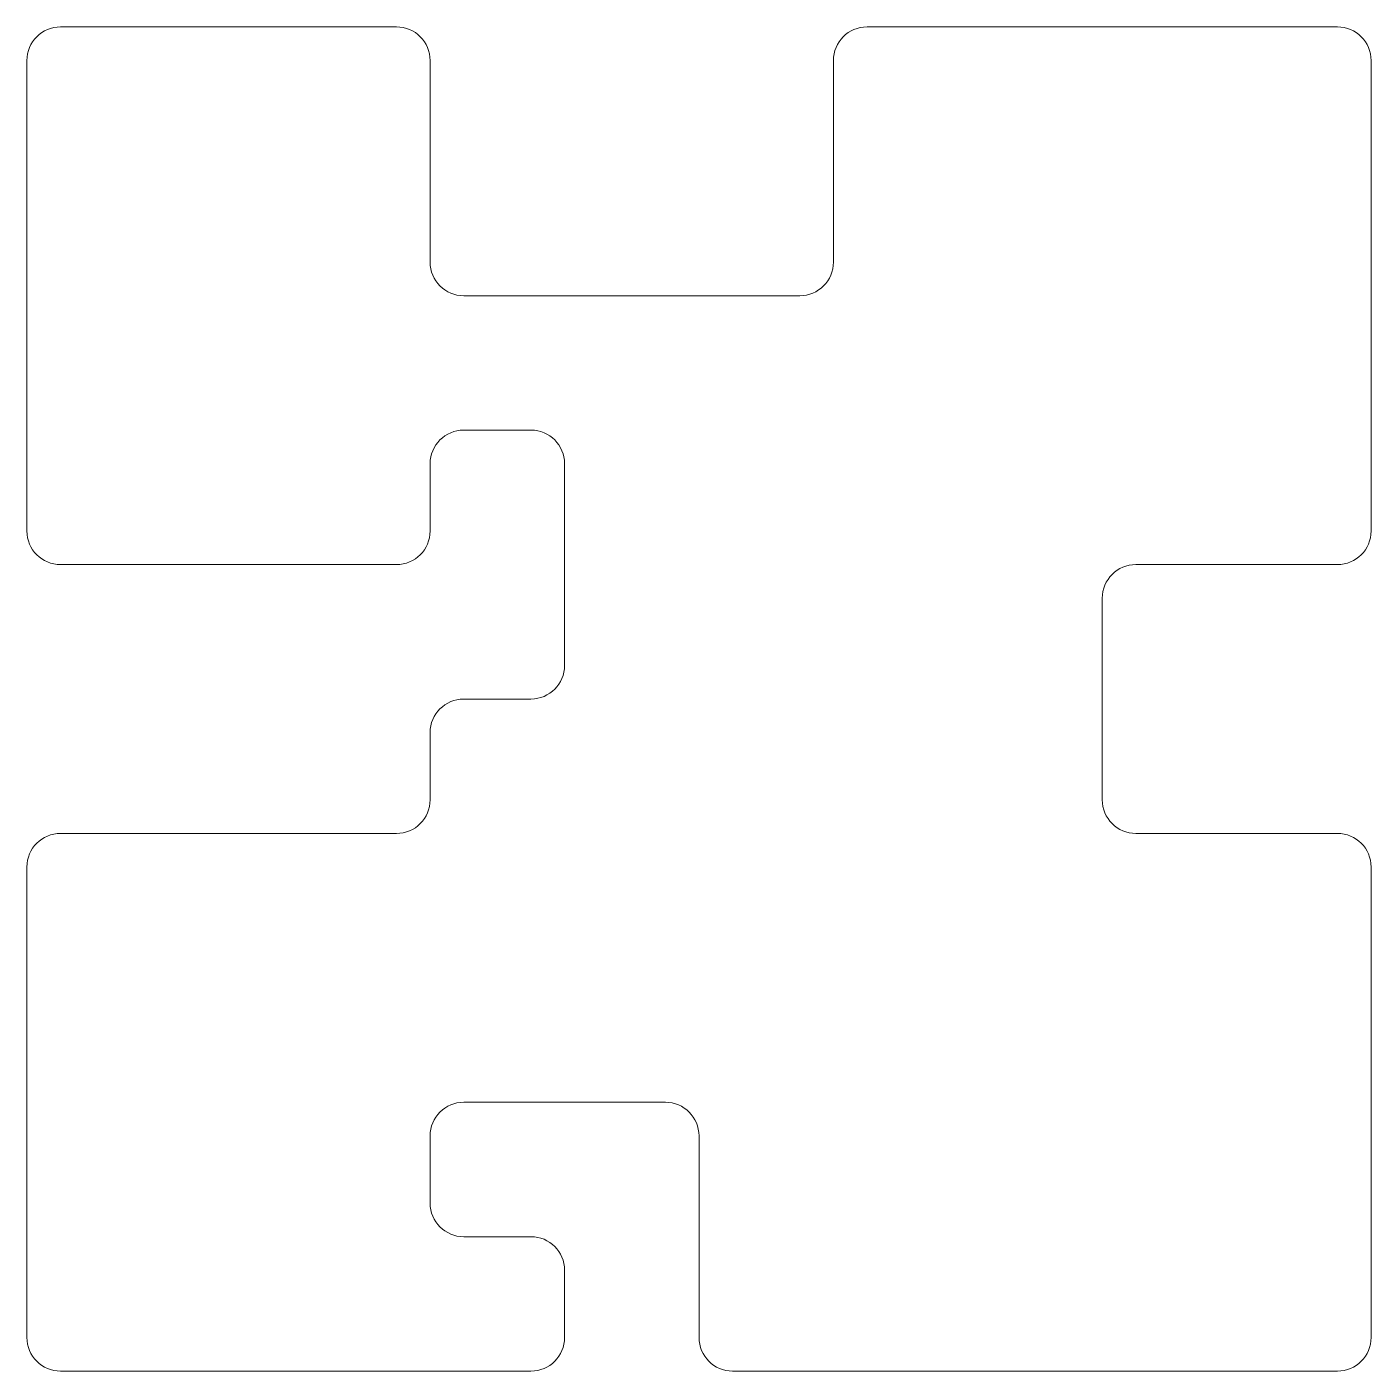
# Model space of a CAD drawing. Header units: inches. Extents: x 0 to 10, y 0 to 10.
import ezdxf

# ---------------------------------------------------------------- set-up
doc = ezdxf.new("R2010")
doc.units = ezdxf.units.IN
doc.layers.get('0').update_dxf_attribs({"linetype": 'CONTINUOUS', "lineweight": 0})

msp = doc.modelspace()

# ---------------------------------------------------------------- linework, layer by layer
for p, q in [((2.75, 10), (0.25, 10)), ((9.75, 10), (6.25, 10)), ((0, 9.75), (0, 6.25)), ((3, 8.25), (3, 9.75)), ((6, 9.75), (6, 8.25)), ((10, 6.25), (10, 9.75)), ((5.75, 8), (3.25, 8)), ((3.25, 7), (3.75, 7)), ((3, 6.25), (3, 6.75)), ((4, 6.75), (4, 5.25)), ((0.25, 6), (2.75, 6)), ((8.25, 6), (9.75, 6)), ((8, 4.25), (8, 5.75)), ((3.75, 5), (3.25, 5)), ((3, 4.75), (3, 4.25)), ((2.75, 4), (0.25, 4)), ((9.75, 4), (8.25, 4)), ((0, 3.75), (0, 0.25)), ((10, 0.25), (10, 3.75)), ((3.25, 2), (4.75, 2)), ((3, 1.25), (3, 1.75)), ((5, 1.75), (5, 0.25)), ((3.75, 1), (3.25, 1)), ((4, 0.25), (4, 0.75)), ((0.25, 0), (3.75, 0)), ((5.25, 0), (9.75, 0))]:
    msp.add_line(p, q)
for centre, start, end in [((0.25, 9.75), 90, 180), ((2.75, 9.75), 0, 90), ((6.25, 9.75), 90, 180), ((9.75, 9.75), 0, 90), ((3.25, 8.25), 180, 270), ((5.75, 8.25), 270, 0), ((3.25, 6.75), 90, 180), ((3.75, 6.75), 0, 90), ((0.25, 6.25), 180, 270), ((2.75, 6.25), 270, 0), ((9.75, 6.25), 270, 0), ((8.25, 5.75), 90, 180), ((3.75, 5.25), 270, 0), ((3.25, 4.75), 90, 180), ((2.75, 4.25), 270, 0), ((8.25, 4.25), 180, 270), ((0.25, 3.75), 90, 180), ((9.75, 3.75), 0, 90), ((3.25, 1.75), 90, 180), ((4.75, 1.75), 0, 90), ((3.25, 1.25), 180, 270), ((3.75, 0.75), 0, 90), ((0.25, 0.25), 180, 270), ((3.75, 0.25), 270, 0), ((5.25, 0.25), 180, 270), ((9.75, 0.25), 270, 0)]:
    msp.add_arc(centre, 0.25, start, end)

doc.saveas('drawing.dxf')
